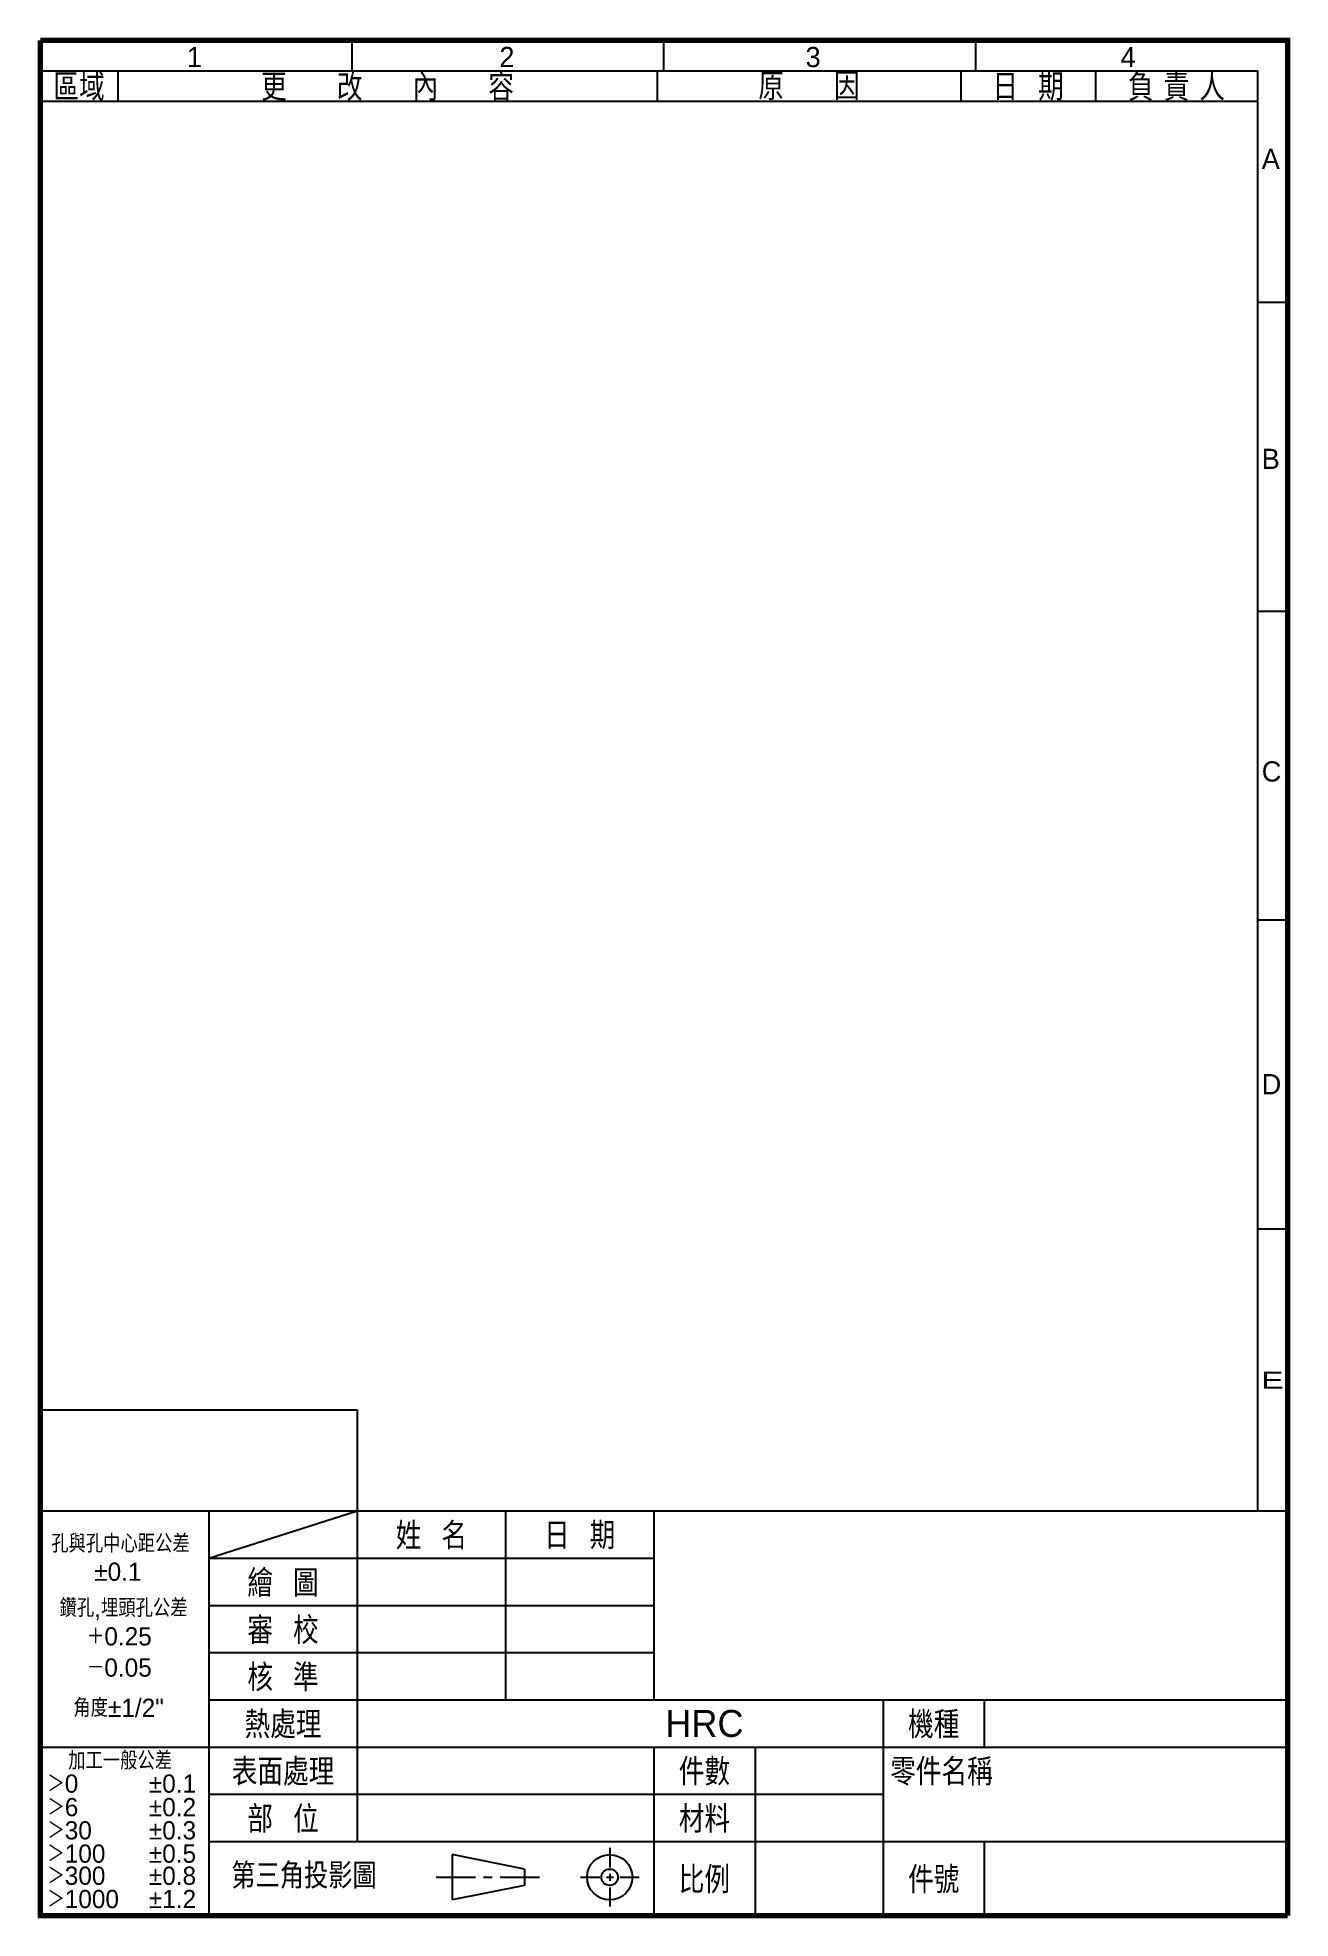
# Model space of a CAD drawing. Extents: x 0 to 185, y 0 to 278.
import ezdxf
from ezdxf.enums import TextEntityAlignment as Align

# ---------------------------------------------------------------- set-up
doc = ezdxf.new("R2010")
doc.units = 0
doc.header["$MEASUREMENT"] = 0
doc.layers.get('0').update_dxf_attribs({"linetype": 'CONTINUOUS'})
doc.styles.add('CHINA', font='c2', dxfattribs={"bigfont": 'china'})

msp = doc.modelspace()

# ---------------------------------------------------------------- linework, layer by layer
at = {"color": 4}
for p, q in [((46.25, 273.5), (46.25, 278)), ((92.5, 273.5), (92.5, 278)), ((138.75, 273.5), (138.75, 278)), ((0, 273.5), (180.5, 273.5)), ((11.5, 273.5), (11.5, 269)), ((91.5, 273.5), (91.5, 269)), ((136.5, 273.5), (136.5, 269)), ((156.5, 273.5), (156.5, 269)), ((180.5, 273.5), (180.5, 60)), ((0, 269), (180.5, 269)), ((180.5, 239.2), (185, 239.2)), ((180.5, 193.4), (185, 193.4)), ((180.5, 147.6), (185, 147.6)), ((180.5, 101.8), (185, 101.8)), ((0, 60), (47, 60)), ((25, 60), (25, 0)), ((47, 60), (47, 11)), ((69, 60), (69, 32)), ((91, 60), (91, 32)), ((25, 53), (91, 53)), ((25, 46), (91, 46)), ((25, 39), (91, 39)), ((25, 32), (185, 32)), ((125, 32), (125, 0)), ((140, 32), (140, 25)), ((0, 25), (185, 25)), ((91, 25), (91, 0)), ((106, 25), (106, 0)), ((25, 18), (125, 18)), ((25, 11), (185, 11)), ((71.8, 6.92), (61.06, 9.07)), ((61.06, 9.07), (61.06, 2.34)), ((84.45, 10.05), (84.45, 7.16)), ((140, 11), (140, 0)), ((58.7, 5.7), (64.54, 5.7)), ((65.72, 5.7), (67, 5.7)), ((68.18, 5.7), (74.05, 5.7)), ((71.8, 6.92), (71.8, 4.49)), ((80.11, 5.7), (83, 5.7)), ((83.96, 5.7), (85.01, 5.7)), ((84.45, 6.2), (84.45, 5.15)), ((85.97, 5.7), (88.8, 5.7)), ((71.8, 4.49), (61.06, 2.34)), ((84.45, 4.19), (84.45, 1.36))]:
    msp.add_line(p, q, dxfattribs=at)
at = {"color": 7}
for p, q in [((0, 75), (47, 75)), ((47, 75), (47, 60)), ((47, 60), (185, 60))]:
    msp.add_line(p, q, dxfattribs=at)
at = {"color": 4, "linetype": 'CONTINUOUS'}
msp.add_line((25, 53), (47, 60), dxfattribs=at)
at = {"color": 7, "const_width": 0.8}
for points in [[(185, 0), (185, 278), (0, 278)], [(0, 278), (0, 0), (185, 0)]]:
    msp.add_lwpolyline(points, dxfattribs=at)
at = {"color": 4}
for radius in [3.36, 1.22]:
    msp.add_circle((84.45, 5.7), radius, dxfattribs=at)

# ---------------------------------------------------------------- texts
at = {"color": 4, "style": 'CHINA'}
for s, p in [('1', (21.73, 274.02)), ('2', (68.09, 274.02)), ('3', (113.5, 274.02)), ('4', (160.23, 274.02)), ('A', (181.15, 258.93)), ('B', (181.15, 214.45)), ('C', (181.15, 168.12)), ('D', (181.15, 121.76))]:
    msp.add_text(s, height=3, dxfattribs=at).set_placement(p)
at = {"color": 4, "linetype": 'CONTINUOUS', "style": 'CHINA'}
for s, p in [('區域', (5.75, 271.25)), ('更     改     內     容', (51.5, 271.25)), ('原     因', (114, 271.25)), ('日  期', (146.5, 271.25)), ('負 責 人', (168.5, 271.25)), ('姓  名', (58, 56.5)), ('日  期', (80, 56.5)), ('繪  圖', (36, 49.5)), ('審  校', (36, 42.5)), ('核  準', (36, 35.5)), ('熱處理', (36, 28.5)), ('機種', (132.5, 28.5)), ('HRC', (98.5, 28.5)), ('表面處理', (36, 21.5)), ('件數', (98.5, 21.5)), ('零件名稱', (133.65, 21.5)), ('部  位', (36, 14.5)), ('材料', (98.5, 14.5)), ('比例', (98.5, 5.5)), ('件號', (132.5, 5.5))]:
    msp.add_text(s, height=4, dxfattribs=at).set_placement(p, align=Align.MIDDLE)
at = {"color": 4, "style": 'CHINA', "width": 1.5}
msp.add_text('E', height=2.5, dxfattribs=at).set_placement((181.05, 78.13))
at = {"color": 4, "linetype": 'CONTINUOUS', "style": 'CHINA'}
for s, height, p in [('孔與孔中心距公差', 2.703, (1.62, 53.81)), ('±0.1', 2.703, (8, 49.64)), ('鑽孔,埋頭孔公差', 2.703, (2.86, 44.27)), ('＋0.25', 2.703, (6.93, 40.06)), ('－0.05', 2.703, (6.93, 35.43)), ('角度±1/2"', 2.703, (4.9, 29.46)), ('加工一般公差', 2.703, (4.14, 21.64)), ('＞0', 2.703, (1.06, 18.23)), ('±0.1', 2.703, (16.1, 18.23)), ('＞6', 2.703, (1.06, 14.74)), ('±0.2', 2.703, (16.1, 14.74)), ('＞30', 2.703, (1.06, 11.3)), ('±0.3', 2.703, (16.1, 11.3)), ('＞100', 2.703, (1.06, 7.85)), ('±0.5', 2.703, (16.1, 7.85)), ('＞300', 2.703, (1.06, 4.57)), ('±0.8', 2.703, (16.1, 4.57)), ('第三角投影圖', 3.784, (28.33, 4.02)), ('＞1000', 2.703, (1.06, 1.12)), ('±1.2', 2.703, (16.1, 1.12))]:
    msp.add_text(s, height=height, dxfattribs=at).set_placement(p)

doc.saveas('drawing.dxf')
